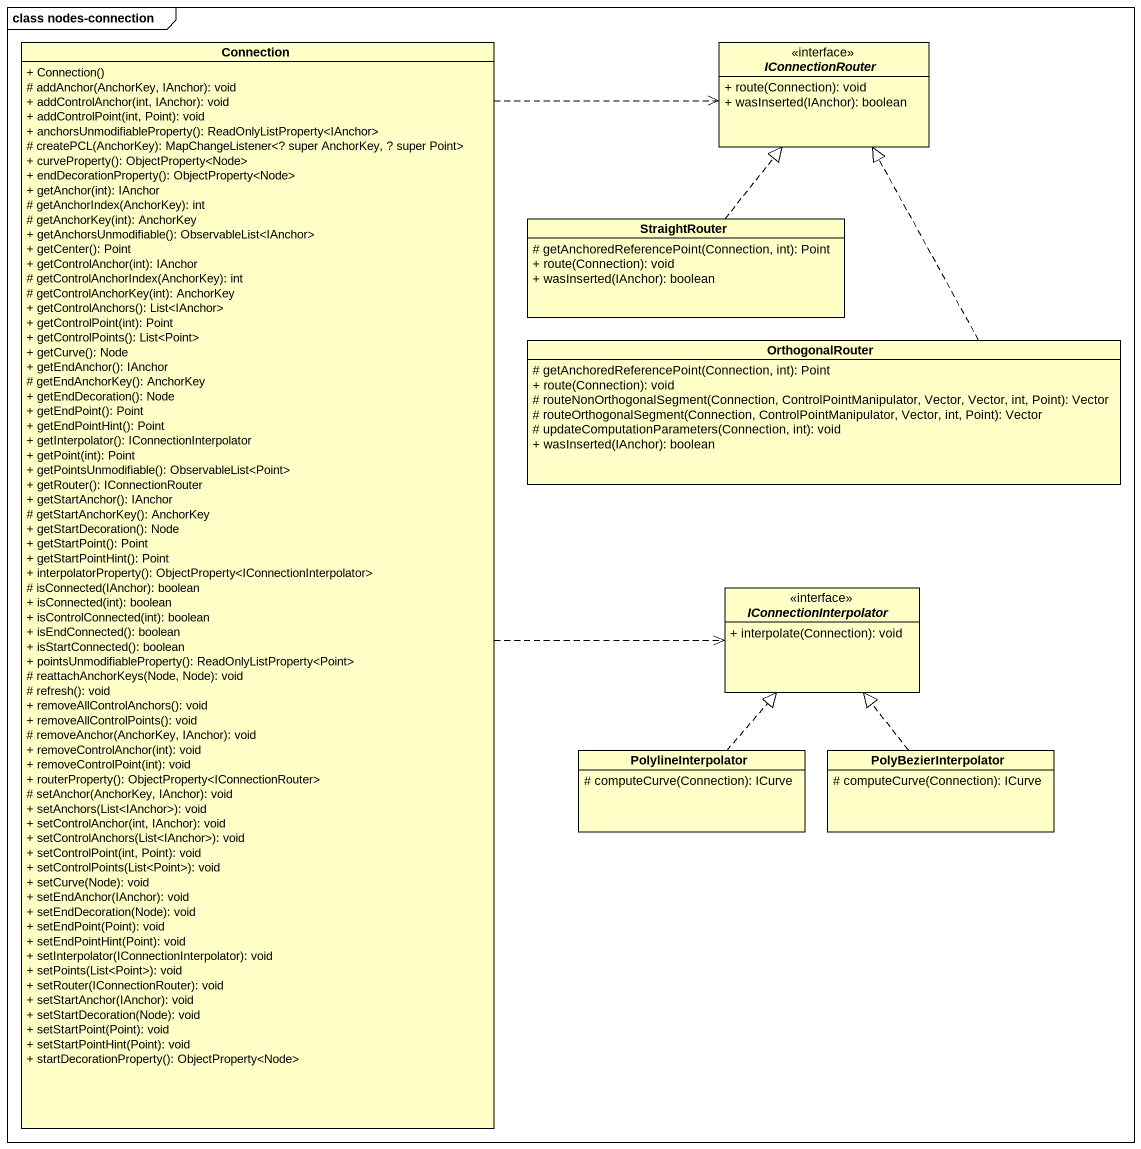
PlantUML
@startuml
mainframe class nodes-connection
hide circle
hide empty members
skinparam classAttributeIconSize 0
class Connection #FFFFC8 {
  + Connection()
  # addAnchor(AnchorKey, IAnchor): void
  + addControlAnchor(int, IAnchor): void
  + addControlPoint(int, Point): void
  + anchorsUnmodifiableProperty(): ReadOnlyListProperty<IAnchor>
  # createPCL(AnchorKey): MapChangeListener<? super AnchorKey, ? super Point>
  + curveProperty(): ObjectProperty<Node>
  + endDecorationProperty(): ObjectProperty<Node>
  + getAnchor(int): IAnchor
  # getAnchorIndex(AnchorKey): int
  # getAnchorKey(int): AnchorKey
  + getAnchorsUnmodifiable(): ObservableList<IAnchor>
  + getCenter(): Point
  + getControlAnchor(int): IAnchor
  # getControlAnchorIndex(AnchorKey): int
  # getControlAnchorKey(int): AnchorKey
  + getControlAnchors(): List<IAnchor>
  + getControlPoint(int): Point
  + getControlPoints(): List<Point>
  + getCurve(): Node
  + getEndAnchor(): IAnchor
  # getEndAnchorKey(): AnchorKey
  + getEndDecoration(): Node
  + getEndPoint(): Point
  + getEndPointHint(): Point
  + getInterpolator(): IConnectionInterpolator
  + getPoint(int): Point
  + getPointsUnmodifiable(): ObservableList<Point>
  + getRouter(): IConnectionRouter
  + getStartAnchor(): IAnchor
  # getStartAnchorKey(): AnchorKey
  + getStartDecoration(): Node
  + getStartPoint(): Point
  + getStartPointHint(): Point
  + interpolatorProperty(): ObjectProperty<IConnectionInterpolator>
  # isConnected(IAnchor): boolean
  + isConnected(int): boolean
  + isControlConnected(int): boolean
  + isEndConnected(): boolean
  + isStartConnected(): boolean
  + pointsUnmodifiableProperty(): ReadOnlyListProperty<Point>
  # reattachAnchorKeys(Node, Node): void
  # refresh(): void
  + removeAllControlAnchors(): void
  + removeAllControlPoints(): void
  # removeAnchor(AnchorKey, IAnchor): void
  + removeControlAnchor(int): void
  + removeControlPoint(int): void
  + routerProperty(): ObjectProperty<IConnectionRouter>
  # setAnchor(AnchorKey, IAnchor): void
  + setAnchors(List<IAnchor>): void
  + setControlAnchor(int, IAnchor): void
  + setControlAnchors(List<IAnchor>): void
  + setControlPoint(int, Point): void
  + setControlPoints(List<Point>): void
  + setCurve(Node): void
  + setEndAnchor(IAnchor): void
  + setEndDecoration(Node): void
  + setEndPoint(Point): void
  + setEndPointHint(Point): void
  + setInterpolator(IConnectionInterpolator): void
  + setPoints(List<Point>): void
  + setRouter(IConnectionRouter): void
  + setStartAnchor(IAnchor): void
  + setStartDecoration(Node): void
  + setStartPoint(Point): void
  + setStartPointHint(Point): void
  + startDecorationProperty(): ObjectProperty<Node>
}
interface IConnectionRouter #FFFFC8 {
  + route(Connection): void
  + wasInserted(IAnchor): boolean
}
class StraightRouter #FFFFC8 {
  # getAnchoredReferencePoint(Connection, int): Point
  + route(Connection): void
  + wasInserted(IAnchor): boolean
}
class OrthogonalRouter #FFFFC8 {
  # getAnchoredReferencePoint(Connection, int): Point
  + route(Connection): void
  # routeNonOrthogonalSegment(Connection, ControlPointManipulator, Vector, Vector, int, Point): Vector
  # routeOrthogonalSegment(Connection, ControlPointManipulator, Vector, int, Point): Vector
  # updateComputationParameters(Connection, int): void
  + wasInserted(IAnchor): boolean
}
interface IConnectionInterpolator #FFFFC8 {
  + interpolate(Connection): void
}
class PolylineInterpolator #FFFFC8 {
  # computeCurve(Connection): ICurve
}
class PolyBezierInterpolator #FFFFC8 {
  # computeCurve(Connection): ICurve
}
Connection .up.> IConnectionRouter
Connection .right.> IConnectionInterpolator
StraightRouter .up.|> IConnectionRouter
OrthogonalRouter .up.|> IConnectionRouter
PolylineInterpolator .up.|> IConnectionInterpolator
PolyBezierInterpolator .up.|> IConnectionInterpolator
@enduml
